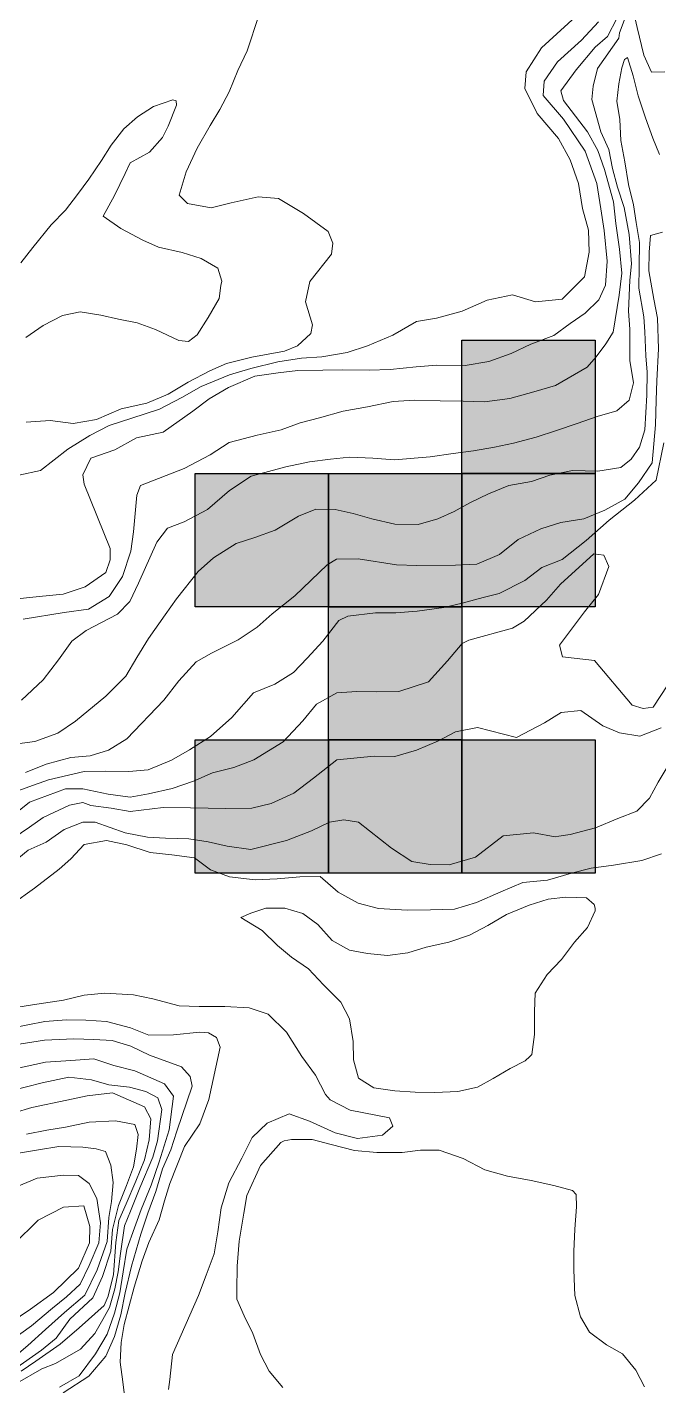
# Model space of a CAD drawing. Header units: metres. Extents: x 78 to 178, y -74 to 157.
# Drawn here: x 145.211 to 146.162, y -9.265 to -7.219 of the extents above; entities that cross this region are included whole.
import ezdxf

# ---------------------------------------------------------------- set-up
doc = ezdxf.new("R2010")
doc.units = ezdxf.units.M
doc.layers.add('01_Fina', color=252, linetype='Continuous', lineweight=15)
doc.layers.add('modulos alternativos', color=10, linetype='Continuous')

msp = doc.modelspace()

# ---------------------------------------------------------------- hatches: boundary and pattern name
at = {"layer": 'modulos alternativos'}
h = msp.add_hatch(color=256, dxfattribs=at)
h.dxf.hatch_style = 1
h.paths.add_polyline_path([(146.06548, -7.89084), (146.06548, -7.69016), (145.86479, -7.69016), (145.86479, -7.89084)])
h.paths.add_polyline_path([(146.06548, -8.09153), (146.06548, -7.89084), (145.86479, -7.89084), (145.86479, -8.09153)])
h.paths.add_polyline_path([(145.86479, -8.09153), (145.86479, -7.89084), (145.66411, -7.89084), (145.66411, -8.09153)])
h.paths.add_polyline_path([(145.66411, -8.09153), (145.66411, -7.89084), (145.46342, -7.89084), (145.46342, -8.09153)])
h.paths.add_polyline_path([(145.86479, -8.29221), (145.86479, -8.09153), (145.66411, -8.09153), (145.66411, -8.29221)])
h.paths.add_polyline_path([(145.86479, -8.4929), (145.86479, -8.29221), (145.66411, -8.29221), (145.66411, -8.4929)])
h.paths.add_polyline_path([(146.06548, -8.4929), (146.06548, -8.29221), (145.86479, -8.29221), (145.86479, -8.4929)])
h.paths.add_polyline_path([(145.66411, -8.4929), (145.66411, -8.29221), (145.46342, -8.29221), (145.46342, -8.4929)])

# ---------------------------------------------------------------- linework, layer by layer
at = {"layer": '01_Fina', "color": 252, "linetype": 'Continuous', "lineweight": 9, "true_color": 0x939598}
for points in [[(145.19798, -7.89328), (145.23062, -7.88646), (145.27196, -7.85435), (145.30514, -7.83374), (145.33391, -7.81863), (145.36829, -7.80739), (145.4099, -7.79401), (145.44348, -7.77635), (145.47278, -7.75989), (145.51546, -7.74237), (145.54757, -7.733), (145.58798, -7.7227), (145.62356, -7.71748), (145.65407, -7.71534), (145.69247, -7.70852), (145.72297, -7.69848), (145.76097, -7.68243), (145.79696, -7.66196), (145.82679, -7.65728), (145.86559, -7.64644), (145.90292, -7.62971), (145.94105, -7.62169), (145.97583, -7.63266), (146.01584, -7.62864), (146.04982, -7.59493), (146.05691, -7.55787), (146.05571, -7.52456), (146.04674, -7.49191), (146.04085, -7.45432), (146.02801, -7.41846), (146.01035, -7.38648), (145.97851, -7.34862), (145.95991, -7.31143), (145.96205, -7.28601), (145.9848, -7.24988), (146.04821, -7.19209)], [(145.55921, -7.20105), (145.54168, -7.2543), (145.52804, -7.28427), (145.51493, -7.31611), (145.50061, -7.34287), (145.48603, -7.36708), (145.46663, -7.4008), (145.45031, -7.43692), (145.43947, -7.47171), (145.45231, -7.48455), (145.48763, -7.49097), (145.51787, -7.48321), (145.55827, -7.47452), (145.58891, -7.47679), (145.62664, -7.49954), (145.66383, -7.52629), (145.67079, -7.54409), (145.66865, -7.56081), (145.63641, -7.60202), (145.62972, -7.63226), (145.64042, -7.66731), (145.63775, -7.68029), (145.61781, -7.69875), (145.59814, -7.70691), (145.54878, -7.71588), (145.51064, -7.72524), (145.48576, -7.73635), (145.45325, -7.75334), (145.42288, -7.77126), (145.39104, -7.78518), (145.35224, -7.79347), (145.31531, -7.80953), (145.27999, -7.81542), (145.24521, -7.81113), (145.20908, -7.81354)], [(146.17077, -7.28587), (146.1503, -7.28641), (146.13906, -7.26112), (146.12889, -7.21938), (146.12314, -7.19302)], [(145.19557, -8.07965), (145.22888, -8.07617), (145.26474, -8.07283), (145.29778, -8.06159), (145.32909, -8.03978), (145.33565, -8.02078), (145.33551, -8.00406), (145.29658, -7.90706), (145.29471, -7.89288), (145.30662, -7.86773), (145.34287, -7.85555), (145.37552, -7.83722), (145.41552, -7.82893), (145.46034, -7.79709), (145.48456, -7.77876), (145.51372, -7.76163), (145.55319, -7.74451), (145.58838, -7.73956), (145.61794, -7.73608), (145.65567, -7.73528), (145.68604, -7.73474), (145.72565, -7.73528), (145.75709, -7.73434), (145.79615, -7.73019), (145.82746, -7.72805), (145.87027, -7.72818), (145.90586, -7.72243), (145.93931, -7.71039), (145.96901, -7.69621), (146.00366, -7.6831), (146.02801, -7.6653), (146.05049, -7.64938), (146.07109, -7.62945), (146.08139, -7.60737), (146.08394, -7.57098), (146.07952, -7.52522), (146.0743, -7.49231), (146.06842, -7.45405), (146.05089, -7.40575), (146.01784, -7.35759), (145.98721, -7.32173), (145.98908, -7.29992), (146.00901, -7.27089), (146.04527, -7.23824), (146.07069, -7.21095)], [(146.11083, -7.20493), (146.10253, -7.22714), (146.10133, -7.23517), (146.06935, -7.28133), (146.06293, -7.30755), (146.06066, -7.32775), (146.0743, -7.37645), (146.08608, -7.40294), (146.09183, -7.43144), (146.09945, -7.4598), (146.10922, -7.49031), (146.11685, -7.53084), (146.12033, -7.5754), (146.11792, -7.59961), (146.11604, -7.64644), (146.11792, -7.67373), (146.11792, -7.72083), (146.1234, -7.75427), (146.11698, -7.7805), (146.09852, -7.79642), (146.06895, -7.80498), (146.03871, -7.81568), (146.00754, -7.82639), (145.97704, -7.83642), (145.94292, -7.84552), (145.91402, -7.85114), (145.88258, -7.85676), (145.85181, -7.86104), (145.81716, -7.86572), (145.76391, -7.8704), (145.73126, -7.86773), (145.69581, -7.86612), (145.66718, -7.86947), (145.63587, -7.87321), (145.60028, -7.8807), (145.5477, -7.89489), (145.51519, -7.91669), (145.48215, -7.94506), (145.44709, -7.96365), (145.42194, -7.97315), (145.40602, -7.99416), (145.37833, -8.05597), (145.36508, -8.08366), (145.34689, -8.10253), (145.29939, -8.12715), (145.27798, -8.14347), (145.25805, -8.1717), (145.23477, -8.2018), (145.20239, -8.23244)], [(146.09865, -7.2048), (146.0842, -7.23303), (146.06574, -7.24895), (146.03697, -7.28293), (146.01383, -7.31491), (146.01811, -7.32922), (146.05397, -7.37632), (146.06989, -7.40481), (146.07965, -7.43331), (146.09317, -7.48201), (146.09678, -7.51439), (146.1024, -7.55292), (146.10601, -7.58944), (146.102, -7.62236), (146.09277, -7.67788), (146.08153, -7.69554), (146.06708, -7.71547), (146.05343, -7.73086), (146.0062, -7.75855), (145.97316, -7.76819), (145.93717, -7.77782), (145.89904, -7.78317), (145.86679, -7.7821), (145.83228, -7.7813), (145.79361, -7.78076), (145.7615, -7.78264), (145.7231, -7.7904), (145.68618, -7.79722), (145.65059, -7.80699), (145.62169, -7.81475), (145.59319, -7.82505), (145.55707, -7.83321), (145.51479, -7.84445), (145.48643, -7.86278), (145.44683, -7.88351), (145.38154, -7.90893), (145.37592, -7.92379), (145.37057, -7.97877), (145.36669, -8.00767), (145.35438, -8.0462), (145.33431, -8.07604), (145.303, -8.09517), (145.26661, -8.10012), (145.20493, -8.11029)], [(146.16274, -7.4107), (146.15257, -7.38582), (146.14133, -7.35518), (146.13063, -7.3224), (146.12314, -7.29216), (146.11457, -7.2646), (146.11002, -7.26768), (146.10588, -7.27985), (146.10146, -7.30407), (146.09852, -7.33029), (146.10293, -7.35785), (146.10414, -7.38956), (146.11016, -7.42154), (146.11578, -7.45592), (146.1234, -7.48643), (146.12755, -7.51292), (146.13223, -7.54329), (146.1321, -7.57981), (146.1317, -7.61179), (146.13879, -7.65527), (146.14053, -7.67748), (146.14213, -7.714), (146.14387, -7.73835), (146.14334, -7.77274), (146.14066, -7.82532), (146.13223, -7.8514), (146.11992, -7.8696), (146.10441, -7.88204), (146.06975, -7.88766), (146.03149, -7.88619), (145.99751, -7.89368), (145.97008, -7.90291), (145.93583, -7.90907), (145.90519, -7.92138), (145.8771, -7.93489), (145.85355, -7.94827), (145.82866, -7.95937), (145.7991, -7.96753), (145.76418, -7.9674), (145.72979, -7.95897), (145.70143, -7.95135), (145.67414, -7.94506), (145.6451, -7.94466), (145.61928, -7.95509), (145.5841, -7.97623), (145.55319, -7.9872), (145.5255, -7.9963), (145.49111, -8.01784), (145.46837, -8.03844), (145.43545, -8.07952), (145.4186, -8.10373), (145.39318, -8.13919), (145.37605, -8.16782), (145.35919, -8.19605), (145.32923, -8.22642), (145.28347, -8.26388), (145.25698, -8.28194), (145.22219, -8.29452), (145.18821, -8.2988)], [(145.20855, -7.68617), (145.23504, -7.66784), (145.26407, -7.65326), (145.29043, -7.64764), (145.32147, -7.65273), (145.34796, -7.65848), (145.37645, -7.66423), (145.40415, -7.67413), (145.43893, -7.69046), (145.45365, -7.69206), (145.46649, -7.68189), (145.48308, -7.6558), (145.49954, -7.62744), (145.50222, -7.60764), (145.50396, -7.60135), (145.49753, -7.58182), (145.47278, -7.56723), (145.44428, -7.558), (145.40843, -7.55024), (145.38475, -7.53941), (145.3517, -7.52188), (145.32494, -7.50355), (145.34207, -7.47238), (145.35812, -7.43933), (145.36588, -7.42328), (145.39465, -7.40709), (145.41432, -7.38515), (145.42301, -7.36816), (145.43545, -7.33605), (145.43519, -7.33002), (145.43024, -7.32802), (145.40094, -7.33819), (145.37659, -7.35371), (145.35638, -7.37203), (145.33712, -7.39665), (145.3228, -7.4198), (145.30354, -7.44749), (145.28668, -7.47064), (145.26862, -7.49419), (145.24681, -7.51639), (145.21912, -7.55064), (145.20132, -7.57352)], [(146.16729, -7.52737), (146.14882, -7.53245), (146.14682, -7.5576), (146.14655, -7.58583), (146.15404, -7.62851), (146.15979, -7.65687), (146.16127, -7.70343), (146.15846, -7.7512), (146.15765, -7.78036), (146.15658, -7.81782), (146.15177, -7.87482), (146.13103, -7.90519), (146.11043, -7.92967), (146.08046, -7.9464), (146.04861, -7.95897), (146.01396, -7.96459), (145.98413, -7.97436), (145.95001, -7.99041), (145.92178, -8.01289), (145.88767, -8.02761), (145.85569, -8.02908), (145.79736, -8.02961), (145.76659, -8.02828), (145.70879, -8.01958), (145.67614, -8.01985), (145.6621, -8.02868), (145.61353, -8.0751), (145.57968, -8.10226), (145.55707, -8.1222), (145.52844, -8.14119), (145.4883, -8.16166), (145.46516, -8.17478), (145.4392, -8.20314), (145.41632, -8.23204), (145.3608, -8.2905), (145.33324, -8.30763), (145.30568, -8.31619), (145.27638, -8.3186), (145.23918, -8.32863), (145.20828, -8.34121)], [(146.16889, -7.84458), (146.15739, -7.90117), (146.12501, -7.93114), (146.08688, -7.96111), (146.05196, -7.99202), (146.0161, -8.02038), (145.9852, -8.03269), (145.95991, -8.05196), (145.92138, -8.07149), (145.8969, -8.07791), (145.86572, -8.08607), (145.83776, -8.09263), (145.79776, -8.09838), (145.76551, -8.10079), (145.73528, -8.10079), (145.69327, -8.10574), (145.68002, -8.11216), (145.65581, -8.1432), (145.63239, -8.16916), (145.61152, -8.19083), (145.58369, -8.20822), (145.55145, -8.22107), (145.51894, -8.25839), (145.48656, -8.28676), (145.45526, -8.30696), (145.42823, -8.32248), (145.39278, -8.3372), (145.36401, -8.33974), (145.32882, -8.33894), (145.29671, -8.33947), (145.24306, -8.35205), (145.21336, -8.36288), (145.17778, -8.37573)], [(146.17505, -8.20916), (146.1531, -8.24274), (146.13785, -8.24502), (146.12126, -8.23993), (146.06454, -8.17277), (146.01677, -8.16688), (146.01182, -8.14962), (146.04969, -8.09945), (146.07096, -8.07336), (146.08648, -8.03108), (146.07899, -8.01396), (146.06373, -8.01169), (146.0137, -8.05771), (145.99256, -8.08152), (145.95884, -8.1131), (145.94118, -8.1238), (145.87549, -8.14186), (145.86559, -8.14681), (145.84338, -8.17317), (145.81475, -8.20474), (145.7702, -8.21906), (145.73621, -8.2196), (145.70705, -8.21933), (145.67668, -8.22107), (145.64631, -8.23846), (145.62544, -8.26348), (145.59614, -8.29479), (145.55185, -8.32221), (145.52188, -8.33385), (145.48977, -8.34161), (145.46101, -8.35432), (145.4289, -8.36529), (145.39358, -8.37332), (145.36562, -8.37814), (145.3327, -8.37359), (145.29444, -8.36583), (145.26848, -8.36596), (145.21403, -8.38563), (145.19343, -8.40249)], [(146.16501, -8.27391), (146.13277, -8.28649), (146.1024, -8.28167), (146.07751, -8.27097), (146.04393, -8.24796), (146.01477, -8.25104), (145.98948, -8.26656), (145.94734, -8.28863), (145.8886, -8.27324), (145.85556, -8.28007), (145.83014, -8.29371), (145.79669, -8.3075), (145.76418, -8.31726), (145.73314, -8.31659), (145.67695, -8.32221), (145.64149, -8.34991), (145.61233, -8.37212), (145.57781, -8.38804), (145.54891, -8.39499), (145.50998, -8.3954), (145.45646, -8.39446), (145.41525, -8.39366), (145.36575, -8.39994), (145.33699, -8.39486), (145.30662, -8.39085), (145.29444, -8.38657), (145.27424, -8.39044), (145.23504, -8.40904), (145.2143, -8.42362), (145.18928, -8.44075)], [(146.17692, -8.32796), (146.16046, -8.35566), (146.14775, -8.37988), (146.12822, -8.39954), (146.09986, -8.41065), (146.06641, -8.42429), (146.02828, -8.43433), (146.01115, -8.43714), (146.00567, -8.43821), (145.97276, -8.43219), (145.92713, -8.43633), (145.88579, -8.46871), (145.84606, -8.48022), (145.81729, -8.47995), (145.78973, -8.47513), (145.75896, -8.45507), (145.70972, -8.41613), (145.68738, -8.41239), (145.66598, -8.41613), (145.63855, -8.42884), (145.60095, -8.44383), (145.54717, -8.45707), (145.51172, -8.45226), (145.48295, -8.44557), (145.45419, -8.44129), (145.41873, -8.44021), (145.39184, -8.43834), (145.35826, -8.43219), (145.31304, -8.41613), (145.29444, -8.41613), (145.26648, -8.42724), (145.23932, -8.44624), (145.21216, -8.45814), (145.17028, -8.49279)], [(145.18808, -8.53935), (145.22193, -8.5154), (145.25899, -8.48691), (145.27638, -8.47112), (145.29631, -8.44958), (145.3303, -8.44383), (145.36093, -8.45025), (145.39599, -8.46176), (145.4285, -8.46537), (145.46248, -8.46992), (145.48656, -8.48771), (145.51533, -8.49855), (145.55386, -8.50283), (145.58717, -8.50136), (145.62116, -8.49828), (145.65193, -8.49801), (145.67882, -8.52156), (145.70906, -8.53775), (145.73969, -8.54604), (145.78251, -8.54858), (145.81796, -8.54778), (145.85382, -8.54698), (145.88713, -8.53695), (145.92379, -8.52089), (145.9567, -8.50671), (145.99403, -8.5031), (146.03002, -8.49279), (146.05985, -8.4853), (146.0933, -8.48089), (146.13585, -8.47353), (146.16568, -8.46349)], [(145.96754, -8.76894), (145.97048, -8.76586), (145.97436, -8.73549), (145.97436, -8.70097), (145.97543, -8.67368), (145.99323, -8.64532), (146.01503, -8.62257), (146.03443, -8.59648), (146.05437, -8.57454), (146.06574, -8.54925), (146.06574, -8.54524), (146.06427, -8.53975), (146.05263, -8.52985), (146.02159, -8.52905), (145.99496, -8.53186), (145.96633, -8.54109), (145.93222, -8.55487), (145.90412, -8.5716), (145.87669, -8.58618), (145.84525, -8.59688), (145.81154, -8.60438), (145.78384, -8.61294), (145.75334, -8.61668), (145.72324, -8.61374), (145.69581, -8.60866), (145.66999, -8.59394), (145.64845, -8.57026), (145.62584, -8.55354), (145.59841, -8.54551), (145.57018, -8.54524), (145.54757, -8.55287), (145.53259, -8.55942), (145.5647, -8.57936), (145.58744, -8.60183), (145.60845, -8.61923), (145.634, -8.63702), (145.65674, -8.66097), (145.6831, -8.68706), (145.69608, -8.71194), (145.70156, -8.74646), (145.70196, -8.77375), (145.70946, -8.80172), (145.73247, -8.81603), (145.76431, -8.82058), (145.79481, -8.82245), (145.82425, -8.82326), (145.85877, -8.82138), (145.88874, -8.81523), (145.91202, -8.80185), (145.93757, -8.787), (145.96058, -8.77536), (145.96727, -8.7688)], [(145.42368, -9.27025), (145.42542, -9.25513), (145.42943, -9.2174), (145.4685, -9.12883), (145.48041, -9.09833), (145.49218, -9.06582), (145.49793, -9.03264), (145.50262, -8.99651), (145.51412, -8.95932), (145.53366, -8.92186), (145.54958, -8.89069), (145.57205, -8.86941), (145.6051, -8.85523), (145.63574, -8.86647), (145.67414, -8.884), (145.70772, -8.89243), (145.74571, -8.88748), (145.7611, -8.87369), (145.75628, -8.86112), (145.69715, -8.84975), (145.66664, -8.83423), (145.65969, -8.8262), (145.64457, -8.79677), (145.62437, -8.76867), (145.60109, -8.73228), (145.57353, -8.70499), (145.54476, -8.69575), (145.50837, -8.69361), (145.46944, -8.69375), (145.43933, -8.69241), (145.39987, -8.68211), (145.3707, -8.67609), (145.32762, -8.67354), (145.29658, -8.67662), (145.26541, -8.68385), (145.22514, -8.69), (145.19677, -8.69468)], [(145.18634, -8.72626), (145.23745, -8.71622), (145.26982, -8.71368), (145.29926, -8.71408), (145.3303, -8.71609), (145.36602, -8.72546), (145.39398, -8.73656), (145.43104, -8.73629), (145.47051, -8.73201), (145.48349, -8.73322), (145.49553, -8.74017), (145.50115, -8.75502), (145.48402, -8.83369), (145.47064, -8.87008), (145.44736, -8.90433), (145.42529, -8.96026), (145.41739, -8.98594), (145.4095, -9.01471), (145.39411, -9.04869), (145.38368, -9.07679), (145.37177, -9.11599), (145.35679, -9.17245), (145.35224, -9.19934), (145.3509, -9.22917), (145.35451, -9.25888), (145.35866, -9.29139)], [(145.18928, -8.75154), (145.23664, -8.74445), (145.28079, -8.74205), (145.3109, -8.74338), (145.33872, -8.74472), (145.36655, -8.75328), (145.39492, -8.76666), (145.44295, -8.78459), (145.45592, -8.79891), (145.45887, -8.81362), (145.43586, -8.88132), (145.42689, -8.90942), (145.41458, -8.93778), (145.40428, -8.97216), (145.39211, -9.00494), (145.38167, -9.03625), (145.36789, -9.08455), (145.35826, -9.12495), (145.35157, -9.15786), (145.3422, -9.19064), (145.32923, -9.21994), (145.3034, -9.25031), (145.26474, -9.2752)], [(145.18995, -8.7878), (145.23852, -8.77763), (145.27624, -8.77496), (145.3113, -8.77228), (145.341, -8.78232), (145.37257, -8.79034), (145.41753, -8.81014), (145.43077, -8.82861), (145.42435, -8.87945), (145.40937, -8.92734), (145.39732, -8.9628), (145.38247, -8.99919), (145.37244, -9.02688), (145.3608, -9.05873), (145.35531, -9.09311), (145.3501, -9.12468), (145.34207, -9.15532), (145.33096, -9.18703), (145.31344, -9.2166), (145.28882, -9.24991), (145.25952, -9.26664)], [(145.18634, -8.82071), (145.23343, -8.80841), (145.27344, -8.79998), (145.30755, -8.80386), (145.33351, -8.81148), (145.36481, -8.81509), (145.38956, -8.82138), (145.40763, -8.83128), (145.41325, -8.84854), (145.40682, -8.89564), (145.39987, -8.92052), (145.38007, -8.96641), (145.36602, -9.00187), (145.35732, -9.02381), (145.35117, -9.06555), (145.34755, -9.09298), (145.34247, -9.1188), (145.33444, -9.14663), (145.32454, -9.16482), (145.31277, -9.18583), (145.29123, -9.20951), (145.2535, -9.23118), (145.2329, -9.23934), (145.19597, -9.26048)], [(145.19102, -8.85376), (145.21764, -8.8456), (145.27049, -8.83449), (145.30126, -8.82794), (145.33939, -8.82339), (145.38756, -8.84453), (145.39666, -8.86286), (145.39438, -8.89457), (145.38729, -8.92427), (145.37431, -8.95678), (145.3596, -8.99063), (145.34876, -9.01578), (145.34434, -9.04909), (145.34087, -9.09712), (145.3327, -9.12977), (145.32668, -9.14355), (145.28922, -9.17726), (145.26032, -9.20202), (145.22353, -9.22757), (145.20159, -9.24269)], [(145.20962, -8.88574), (145.24012, -8.87998), (145.26862, -8.87503), (145.30394, -8.86794), (145.34394, -8.8658), (145.37297, -8.87129), (145.37766, -8.8864), (145.37525, -8.90861), (145.37097, -8.93484), (145.3604, -8.96307), (145.34796, -8.99317), (145.33939, -9.02956), (145.33685, -9.06194), (145.32428, -9.1002), (145.30969, -9.13244), (145.27491, -9.16429), (145.25444, -9.19305), (145.23209, -9.21085), (145.19142, -9.23948)], [(146.13986, -9.2665), (146.12688, -9.24135), (146.10695, -9.2166), (146.08273, -9.20295), (146.05731, -9.18395), (146.0434, -9.16067), (146.03524, -9.12883), (146.0335, -9.09017), (146.03376, -9.06234), (146.03524, -9.02902), (146.03751, -8.99518), (146.03711, -8.97645), (146.03149, -8.97042), (146.00366, -8.96307), (145.96928, -8.95557), (145.93356, -8.94915), (145.89944, -8.93952), (145.86706, -8.92266), (145.83107, -8.90982), (145.80284, -8.91009), (145.77528, -8.91316), (145.73715, -8.91343), (145.7033, -8.91035), (145.66825, -8.90139), (145.63989, -8.89403), (145.60845, -8.8939), (145.59734, -8.89577), (145.59252, -8.89845), (145.56202, -8.93296), (145.54115, -8.97832), (145.53673, -9.00494), (145.52978, -9.04695), (145.52683, -9.08468), (145.5263, -9.1208), (145.52616, -9.13445), (145.53754, -9.15934), (145.55051, -9.18609), (145.56189, -9.21754), (145.57513, -9.24282), (145.59574, -9.26717)], [(145.19744, -8.91437), (145.22768, -8.90942), (145.25818, -8.90433), (145.29431, -8.90554), (145.31451, -8.90781), (145.32869, -8.91209), (145.33645, -8.93243), (145.3402, -8.95879), (145.33779, -8.98701), (145.33351, -9.01123), (145.33096, -9.04762), (145.31625, -9.09003), (145.29765, -9.12816), (145.26688, -9.15412), (145.23825, -9.18007), (145.21162, -9.20402), (145.19129, -9.22168)], [(145.1949, -8.96534), (145.22581, -8.95183), (145.26541, -8.94768), (145.28775, -8.94795), (145.30381, -8.96026), (145.31558, -8.98273), (145.3212, -9.01926), (145.31879, -9.04949), (145.30421, -9.08375), (145.29069, -9.11171), (145.27009, -9.13084), (145.24895, -9.14796), (145.21738, -9.17419), (145.18527, -9.1976)], [(145.18473, -9.17031), (145.21577, -9.14944), (145.25029, -9.12415), (145.28775, -9.08762), (145.30461, -9.04936), (145.30501, -9.02501), (145.29605, -8.99357), (145.26527, -8.99571), (145.22728, -9.01551), (145.19062, -9.0515)]]:
    msp.add_lwpolyline(points, dxfattribs=at)
at = {"layer": 'modulos alternativos'}
for points in [[(146.06548, -7.69016), (146.06548, -7.89084), (145.86479, -7.89084), (145.86479, -7.69016)], [(145.66411, -7.89084), (145.66411, -8.09153), (145.46342, -8.09153), (145.46342, -7.89084)], [(145.86479, -7.89084), (145.86479, -8.09153), (145.66411, -8.09153), (145.66411, -7.89084)], [(146.06548, -7.89084), (146.06548, -8.09153), (145.86479, -8.09153), (145.86479, -7.89084)], [(145.86479, -8.09153), (145.86479, -8.29221), (145.66411, -8.29221), (145.66411, -8.09153)], [(145.66411, -8.29221), (145.66411, -8.4929), (145.46342, -8.4929), (145.46342, -8.29221)], [(145.86479, -8.29221), (145.86479, -8.4929), (145.66411, -8.4929), (145.66411, -8.29221)], [(146.06548, -8.29221), (146.06548, -8.4929), (145.86479, -8.4929), (145.86479, -8.29221)]]:
    msp.add_lwpolyline(points, close=True, dxfattribs=at)

doc.saveas('drawing.dxf')
